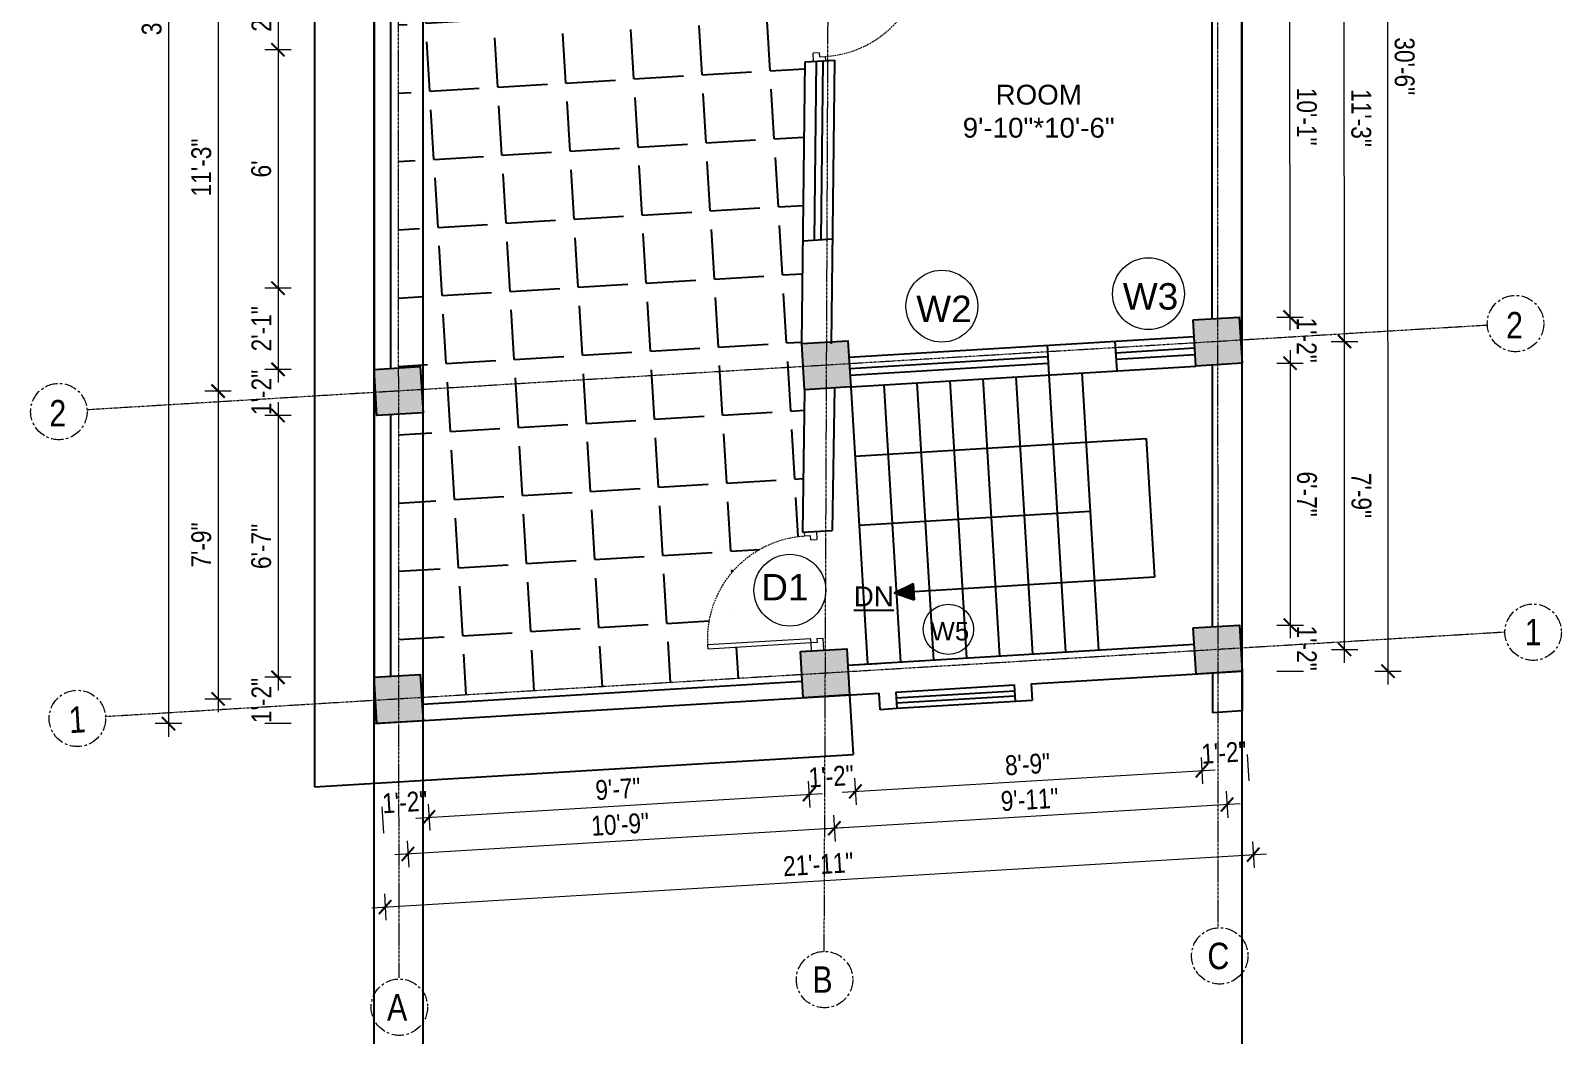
# Model space of a CAD drawing. Header units: inches. Extents: x -10117506 to -5032697, y -6529230 to -3254494.
# Drawn here: x -5037861.7 to -5037398.7, y -3255789.6 to -3255485.6 of the extents above; entities that cross this region are included whole.
import ezdxf

# ---------------------------------------------------------------- set-up
doc = ezdxf.new("R2010")
doc.units = ezdxf.units.IN
doc.header["$LTSCALE"] = 2
doc.header["$MEASUREMENT"] = 0
doc.header["$PDMODE"] = 34
doc.linetypes.add('CENTER', pattern=[2, 1.25, -0.25, 0.25, -0.25])
doc.linetypes.add('HIDDEN', pattern=[0.375, 0.25, -0.125])
doc.layers.get('0').update_dxf_attribs({"linetype": 'CONTINUOUS'})
doc.layers.get('DEFPOINTS').update_dxf_attribs({"color": 141, "linetype": 'CONTINUOUS'})
doc.layers.add('A-Hatch', color=7, linetype='CONTINUOUS')
for name, color, linetype, lineweight in [('Annotate-Lite.w', 177, 'CONTINUOUS', 9), ('Annotations-Bold.w', 177, 'CONTINUOUS', 13), ('DIM 1-100', 4, 'CONTINUOUS', 13), ('Door-Window.w', 4, 'CONTINUOUS', 15), ('TEXT', 181, 'CONTINUOUS', 25)]:
    doc.layers.add(name, color=color, linetype=linetype, lineweight=lineweight)
doc.styles.add('ARAIL', font='ARIALN.TTF')
doc.styles.add('arial.', font='arial.ttf')
doc.styles.add('gaurav', font='arial.ttf')
doc.styles.get("Standard").update_dxf_attribs({"font": 'ARIALN.TTF'})
doc.dimstyles.new('1 by 96', dxfattribs={"dimtxt": 6, "dimasz": 4, "dimexe": 4, "dimexo": 4, "dimgap": 2, "dimtad": 1, "dimdec": 0, "dimzin": 0, "dimdsep": 46, "dimlunit": 4, "dimtxsty": 'Standard', "dimblk": 'ARCHTICK', "dimcen": 0, "dimdle": 4, "dimadec": 0, "dimazin": 0, "dimtfac": 1, "dimtdec": 0, "dimtix": 1, "dimtofl": 0, "dimtmove": 1, "dimatfit": 3, "dimldrblk": 'ARCHTICK', "dimfxl": 4, "dimfxlon": 1, "dimtolj": 1, "dimtzin": 0, "dimlwd": -1, "dimlwe": -1, "dimarcsym": 0})
pattern_1 = [(3.45713447, (-194697.737, 301639.69), (-1.243724074, 20.587466465), [15, -5.625]), (93.45713447, (-194697.737, 301639.69), (-20.587466465, -1.243724074), [15, -5.625])]

# ---------------------------------------------------------------- blocks, each defined once
blk = doc.blocks.new('3-0')
at = {"ltscale": 3}
for p, q in [((11063.05, 10097.68), (11065.97, 10099.9)), ((11063.05, 10097.68), (11064.53, 10095.73)), ((11065.99, 10096.84), (11064.53, 10095.73)), ((11065.25, 10097.81), (11066.71, 10098.92)), ((11065.99, 10096.84), (11065.25, 10097.81)), ((11065.97, 10099.9), (11066.71, 10098.92)), ((11085.5, 10074.13), (11110.32, 10092.96)), ((11086.24, 10073.15), (11111.05, 10091.97)), ((11111.05, 10091.97), (11110.32, 10092.96)), ((11084.04, 10073.02), (11082.57, 10071.91)), ((11084.04, 10073.02), (11084.78, 10072.04)), ((11084.78, 10072.04), (11086.24, 10073.15)), ((11086.24, 10073.15), (11085.5, 10074.13)), ((11087.72, 10071.2), (11086.24, 10073.15)), ((11082.57, 10071.91), (11084.79, 10068.98)), ((11084.79, 10068.98), (11087.72, 10071.2))]:
    blk.add_line(p, q, dxfattribs=at)
at = {"layer": 'Door-Window.w', "color": 9, "linetype": 'HIDDEN', "lineweight": 18}
blk.add_arc((11085.5, 10074.13), 31.16, 37.1906, 127.1465, dxfattribs=at)
blk = doc.blocks.new('*D1326')
at = {"layer": 'DEFPOINTS', "color": 0, "ltscale": 0.5, "transparency": 16777216}
for p in [(-5037756.94, -3255695.21), (-5037742.97, -3255694.37), (-5037741.2, -3255723.57)]:
    blk.add_point(p, dxfattribs=at)
at = {"layer": 'DIM 1-100', "color": 0, "ltscale": 0.5, "transparency": 16777216}
for p, q in [((-5037755.42, -3255720.42), (-5037754.94, -3255728.4)), ((-5037741.45, -3255719.57), (-5037740.96, -3255727.56))]:
    blk.add_line(p, q, dxfattribs=at)
at = {"layer": 'DIM 1-100', "color": 0, "ltscale": 0.5, "transparency": 16777216, "insert": (-5037748.49, -3255718.98), "char_height": 6, "attachment_point": 5, "rotation": 3.4571}
blk.add_mtext('\\A1;1\'-2"', dxfattribs=at)
blk = doc.blocks.new('_ArchTick')
at = {"color": 0, "linetype": 'ByBlock', "const_width": 0.15}
blk.add_lwpolyline([(-0.5, -0.5), (0.5, 0.5)], dxfattribs=at)
blk = doc.blocks.new('*D1327')
at = {"layer": 'DEFPOINTS', "color": 0, "ltscale": 0.5, "transparency": 16777216}
for p in [(-5037627.96, -3255687.42), (-5037742.97, -3255694.37), (-5037626.2, -3255716.62)]:
    blk.add_point(p, dxfattribs=at)
at = {"layer": 'DIM 1-100', "color": 0, "ltscale": 0.5, "transparency": 16777216}
for p, q in [((-5037626.44, -3255712.62), (-5037625.95, -3255720.61)), ((-5037745.2, -3255723.81), (-5037622.2, -3255716.38)), ((-5037741.45, -3255719.57), (-5037740.96, -3255727.56))]:
    blk.add_line(p, q, dxfattribs=at)
at = {"layer": 'DIM 1-100', "color": 0, "ltscale": 0.5, "transparency": 16777216, "xscale": 4, "yscale": 4, "zscale": 4}
for p, rotation in [((-5037626.2, -3255716.62), 3.45713446896409), ((-5037741.2, -3255723.57), 183.4571344689641)]:
    blk.add_blockref('_ArchTick', p, dxfattribs=dict(at, rotation=rotation))
at = {"layer": 'DIM 1-100', "color": 0, "ltscale": 0.5, "transparency": 16777216, "insert": (-5037684.01, -3255715.04), "char_height": 6, "attachment_point": 5, "rotation": 3.4571}
blk.add_mtext('\\A1;9\'-7"', dxfattribs=at)
blk = doc.blocks.new('*D1328')
at = {"layer": 'DEFPOINTS', "color": 0, "ltscale": 0.5, "transparency": 16777216}
for p in [(-5037613.98, -3255686.58), (-5037627.96, -3255687.42), (-5037612.22, -3255715.77)]:
    blk.add_point(p, dxfattribs=at)
at = {"layer": 'DIM 1-100', "color": 0, "ltscale": 0.5, "transparency": 16777216}
for p, q in [((-5037626.44, -3255712.62), (-5037625.95, -3255720.61)), ((-5037612.46, -3255711.78), (-5037611.98, -3255719.77))]:
    blk.add_line(p, q, dxfattribs=at)
at = {"layer": 'DIM 1-100', "color": 0, "ltscale": 0.5, "transparency": 16777216, "insert": (-5037619.51, -3255711.19), "char_height": 6, "attachment_point": 5, "rotation": 3.4571}
blk.add_mtext('\\A1;1\'-2"', dxfattribs=at)
blk = doc.blocks.new('*D1329')
at = {"layer": 'DEFPOINTS', "color": 0, "ltscale": 0.5, "transparency": 16777216}
for p in [(-5037509.18, -3255680.25), (-5037613.98, -3255686.58), (-5037507.41, -3255709.44)]:
    blk.add_point(p, dxfattribs=at)
at = {"layer": 'DIM 1-100', "color": 0, "ltscale": 0.5, "transparency": 16777216}
for p, q in [((-5037616.21, -3255716.01), (-5037503.42, -3255709.2)), ((-5037507.65, -3255705.45), (-5037507.17, -3255713.43)), ((-5037612.46, -3255711.78), (-5037611.98, -3255719.77))]:
    blk.add_line(p, q, dxfattribs=at)
at = {"layer": 'DIM 1-100', "color": 0, "ltscale": 0.5, "transparency": 16777216, "xscale": 4, "yscale": 4, "zscale": 4}
for p, rotation in [((-5037507.41, -3255709.44), 3.45713446896409), ((-5037612.22, -3255715.77), 183.4571344689641)]:
    blk.add_blockref('_ArchTick', p, dxfattribs=dict(at, rotation=rotation))
at = {"layer": 'DIM 1-100', "color": 0, "ltscale": 0.5, "transparency": 16777216, "insert": (-5037560.12, -3255707.55), "char_height": 6, "attachment_point": 5, "rotation": 3.4571}
blk.add_mtext('\\A1;8\'-9"', dxfattribs=at)
blk = doc.blocks.new('*D1330')
at = {"layer": 'DEFPOINTS', "color": 0, "ltscale": 0.5, "transparency": 16777216}
for p in [(-5037509.18, -3255680.25), (-5037495.2, -3255679.4), (-5037493.44, -3255708.6)]:
    blk.add_point(p, dxfattribs=at)
at = {"layer": 'DIM 1-100', "color": 0, "ltscale": 0.5, "transparency": 16777216}
for p, q in [((-5037493.68, -3255704.6), (-5037493.2, -3255712.59)), ((-5037507.65, -3255705.45), (-5037507.17, -3255713.43))]:
    blk.add_line(p, q, dxfattribs=at)
at = {"layer": 'DIM 1-100', "color": 0, "ltscale": 0.5, "transparency": 16777216, "insert": (-5037500.73, -3255704.02), "char_height": 6, "attachment_point": 5, "rotation": 3.4571}
blk.add_mtext('\\A1;1\'-2"', dxfattribs=at)
blk = doc.blocks.new('*D1331')
at = {"layer": 'DEFPOINTS', "color": 0, "ltscale": 0.5, "transparency": 16777216}
for p in [(-5037502.61, -3255672.84), (-5037621.39, -3255680.01), (-5037618.56, -3255726.89)]:
    blk.add_point(p, dxfattribs=at)
at = {"layer": 'DIM 1-100', "color": 0, "ltscale": 0.5, "transparency": 16777216}
for p, q in [((-5037500.02, -3255715.72), (-5037499.54, -3255723.71)), ((-5037495.79, -3255719.47), (-5037622.55, -3255727.13)), ((-5037618.8, -3255722.9), (-5037618.32, -3255730.88))]:
    blk.add_line(p, q, dxfattribs=at)
at = {"layer": 'DIM 1-100', "color": 0, "ltscale": 0.5, "transparency": 16777216, "xscale": 4, "yscale": 4, "zscale": 4}
for p, rotation in [((-5037499.78, -3255719.72), 3.457134468964069), ((-5037618.56, -3255726.89), 183.4571344689641)]:
    blk.add_blockref('_ArchTick', p, dxfattribs=dict(at, rotation=rotation))
at = {"layer": 'DIM 1-100', "color": 0, "ltscale": 0.5, "transparency": 16777216, "insert": (-5037559.48, -3255718.25), "char_height": 6, "attachment_point": 5, "rotation": 3.4571}
blk.add_mtext('\\A1;9\'-11"', dxfattribs=at)
blk = doc.blocks.new('*D1332')
at = {"layer": 'DEFPOINTS', "color": 0, "ltscale": 0.5, "transparency": 16777216}
for p in [(-5037621.39, -3255680.01), (-5037750.38, -3255687.8), (-5037747.55, -3255734.68)]:
    blk.add_point(p, dxfattribs=at)
at = {"layer": 'DIM 1-100', "color": 0, "ltscale": 0.5, "transparency": 16777216}
for p, q in [((-5037618.8, -3255722.9), (-5037618.32, -3255730.88)), ((-5037614.57, -3255726.65), (-5037751.54, -3255734.93)), ((-5037747.79, -3255730.69), (-5037747.3, -3255738.68))]:
    blk.add_line(p, q, dxfattribs=at)
at = {"layer": 'DIM 1-100', "color": 0, "ltscale": 0.5, "transparency": 16777216, "xscale": 4, "yscale": 4, "zscale": 4}
for p, rotation in [((-5037618.56, -3255726.89), 3.457134468964069), ((-5037747.55, -3255734.68), 183.4571344689641)]:
    blk.add_blockref('_ArchTick', p, dxfattribs=dict(at, rotation=rotation))
at = {"layer": 'DIM 1-100', "color": 0, "ltscale": 0.5, "transparency": 16777216, "insert": (-5037683.36, -3255725.73), "char_height": 6, "attachment_point": 5, "rotation": 3.4571}
blk.add_mtext('\\A1;10\'-9"', dxfattribs=at)
blk = doc.blocks.new('*D1333')
at = {"layer": 'DEFPOINTS', "color": 0, "ltscale": 0.5, "transparency": 16777216}
for p in [(-5037495.2, -3255679.4), (-5037757.79, -3255695.26), (-5037491.85, -3255734.87)]:
    blk.add_point(p, dxfattribs=at)
at = {"layer": 'DIM 1-100', "color": 0, "ltscale": 0.5, "transparency": 16777216}
for p, q in [((-5037492.09, -3255730.88), (-5037491.61, -3255738.87)), ((-5037758.43, -3255750.98), (-5037487.86, -3255734.63)), ((-5037754.68, -3255746.74), (-5037754.19, -3255754.73))]:
    blk.add_line(p, q, dxfattribs=at)
at = {"layer": 'DIM 1-100', "color": 0, "ltscale": 0.5, "transparency": 16777216, "xscale": 4, "yscale": 4, "zscale": 4}
for p, rotation in [((-5037491.85, -3255734.87), 3.45713446896409), ((-5037754.44, -3255750.74), 183.4571344689641)]:
    blk.add_blockref('_ArchTick', p, dxfattribs=dict(at, rotation=rotation))
at = {"layer": 'DIM 1-100', "color": 0, "ltscale": 0.5, "transparency": 16777216, "insert": (-5037623.44, -3255737.8), "char_height": 6, "attachment_point": 5, "rotation": 3.4571}
blk.add_mtext('\\A1;21\'-11"', dxfattribs=at)
blk = doc.blocks.new('*D1334')
at = {"layer": 'DEFPOINTS', "color": 0, "ltscale": 0.5, "transparency": 16777216}
for p in [(-5037502.65, -3255579.67), (-5037464.28, -3255579.65), (-5037502.61, -3255672.84)]:
    blk.add_point(p, dxfattribs=at)
at = {"layer": 'DIM 1-100', "color": 0, "ltscale": 0.5, "transparency": 16777216}
for p, q in [((-5037468.28, -3255579.65), (-5037460.28, -3255579.65)), ((-5037464.24, -3255676.82), (-5037464.28, -3255575.65)), ((-5037468.24, -3255672.82), (-5037460.24, -3255672.82))]:
    blk.add_line(p, q, dxfattribs=at)
at = {"layer": 'DIM 1-100', "color": 0, "ltscale": 0.5, "transparency": 16777216, "xscale": 4, "yscale": 4, "zscale": 4}
for p, rotation in [((-5037464.28, -3255579.65), 90.02489108043177), ((-5037464.24, -3255672.82), 270.0248910804318)]:
    blk.add_blockref('_ArchTick', p, dxfattribs=dict(at, rotation=rotation))
at = {"layer": 'DIM 1-100', "color": 0, "ltscale": 0.5, "transparency": 16777216, "insert": (-5037459.2, -3255626.23), "char_height": 6, "attachment_point": 5, "rotation": 270.0249}
blk.add_mtext('\\A1;7\'-9"', dxfattribs=at)
blk = doc.blocks.new('*D1335')
at = {"layer": 'DEFPOINTS', "color": 0, "ltscale": 0.5, "transparency": 16777216}
for p in [(-5037495.36, -3255313.4), (-5037451.27, -3255313.38), (-5037495.2, -3255679.4)]:
    blk.add_point(p, dxfattribs=at)
at = {"layer": 'DIM 1-100', "color": 0, "ltscale": 0.5, "transparency": 16777216}
for p, q in [((-5037451.11, -3255683.38), (-5037451.27, -3255309.38)), ((-5037455.27, -3255313.38), (-5037447.27, -3255313.38)), ((-5037455.11, -3255679.38), (-5037447.11, -3255679.38))]:
    blk.add_line(p, q, dxfattribs=at)
at = {"layer": 'DIM 1-100', "color": 0, "ltscale": 0.5, "transparency": 16777216, "xscale": 4, "yscale": 4, "zscale": 4}
for p, rotation in [((-5037451.27, -3255313.38), 90.02489108051843), ((-5037451.11, -3255679.38), 270.0248910805184)]:
    blk.add_blockref('_ArchTick', p, dxfattribs=dict(at, rotation=rotation))
at = {"layer": 'DIM 1-100', "color": 0, "ltscale": 0.5, "transparency": 16777216, "insert": (-5037446.12, -3255496.38), "char_height": 6, "attachment_point": 5, "rotation": 270.0249}
blk.add_mtext('\\A1;30\'-6"', dxfattribs=at)
blk = doc.blocks.new('*D1336')
at = {"layer": 'DEFPOINTS', "color": 0, "ltscale": 0.5, "transparency": 16777216}
for p in [(-5037496.09, -3255572.26), (-5037480.73, -3255572.25), (-5037495.24, -3255586.23)]:
    blk.add_point(p, dxfattribs=at)
at = {"layer": 'DIM 1-100', "color": 0, "ltscale": 0.5, "transparency": 16777216}
for p, q in [((-5037484.73, -3255572.25), (-5037476.73, -3255572.25)), ((-5037484.73, -3255586.23), (-5037476.73, -3255586.23))]:
    blk.add_line(p, q, dxfattribs=at)
at = {"layer": 'DIM 1-100', "color": 0, "ltscale": 0.5, "transparency": 16777216, "insert": (-5037475.72, -3255579.24), "char_height": 6, "attachment_point": 5, "rotation": 270.0249}
blk.add_mtext('\\A1;1\'-2"', dxfattribs=at)
blk = doc.blocks.new('*D1337')
at = {"layer": 'DEFPOINTS', "color": 0, "ltscale": 0.5, "transparency": 16777216}
for p in [(-5037495.24, -3255586.23), (-5037496.05, -3255665.43), (-5037480.69, -3255665.42)]:
    blk.add_point(p, dxfattribs=at)
at = {"layer": 'DIM 1-100', "color": 0, "ltscale": 0.5, "transparency": 16777216}
for p, q in [((-5037480.73, -3255582.23), (-5037480.69, -3255669.42)), ((-5037484.73, -3255586.23), (-5037476.73, -3255586.23)), ((-5037484.69, -3255665.42), (-5037476.69, -3255665.42))]:
    blk.add_line(p, q, dxfattribs=at)
at = {"layer": 'DIM 1-100', "color": 0, "ltscale": 0.5, "transparency": 16777216, "xscale": 4, "yscale": 4, "zscale": 4}
for p, rotation in [((-5037480.73, -3255586.23), 90.02489108108338), ((-5037480.69, -3255665.42), 270.0248910810834)]:
    blk.add_blockref('_ArchTick', p, dxfattribs=dict(at, rotation=rotation))
at = {"layer": 'DIM 1-100', "color": 0, "ltscale": 0.5, "transparency": 16777216, "insert": (-5037475.65, -3255625.82), "char_height": 6, "attachment_point": 5, "rotation": 270.0249}
blk.add_mtext('\\A1;6\'-7"', dxfattribs=at)
blk = doc.blocks.new('*D1338')
at = {"layer": 'DEFPOINTS', "color": 0, "ltscale": 0.5, "transparency": 16777216}
for p in [(-5037496.05, -3255665.43), (-5037495.2, -3255679.4), (-5037480.69, -3255679.39)]:
    blk.add_point(p, dxfattribs=at)
at = {"layer": 'DIM 1-100', "color": 0, "ltscale": 0.5, "transparency": 16777216}
for p, q in [((-5037484.69, -3255665.42), (-5037476.69, -3255665.42)), ((-5037484.69, -3255679.4), (-5037476.69, -3255679.39))]:
    blk.add_line(p, q, dxfattribs=at)
at = {"layer": 'DIM 1-100', "color": 0, "ltscale": 0.5, "transparency": 16777216, "insert": (-5037475.68, -3255672.41), "char_height": 6, "attachment_point": 5, "rotation": 270.0249}
blk.add_mtext('\\A1;1\'-2"', dxfattribs=at)
blk = doc.blocks.new('*D1339')
at = {"layer": 'DEFPOINTS', "color": 0, "ltscale": 0.5, "transparency": 16777216}
for p in [(-5037495.3, -3255450.99), (-5037480.79, -3255450.98), (-5037496.09, -3255572.26)]:
    blk.add_point(p, dxfattribs=at)
at = {"layer": 'DIM 1-100', "color": 0, "ltscale": 0.5, "transparency": 16777216}
for p, q in [((-5037480.73, -3255576.25), (-5037480.79, -3255446.98)), ((-5037484.79, -3255450.99), (-5037476.79, -3255450.98)), ((-5037484.73, -3255572.25), (-5037476.73, -3255572.25))]:
    blk.add_line(p, q, dxfattribs=at)
at = {"layer": 'DIM 1-100', "color": 0, "ltscale": 0.5, "transparency": 16777216, "xscale": 4, "yscale": 4, "zscale": 4}
for p, rotation in [((-5037480.79, -3255450.98), 90.02489108108338), ((-5037480.73, -3255572.25), 270.0248910810834)]:
    blk.add_blockref('_ArchTick', p, dxfattribs=dict(at, rotation=rotation))
at = {"layer": 'DIM 1-100', "color": 0, "ltscale": 0.5, "transparency": 16777216, "insert": (-5037475.7, -3255511.62), "char_height": 6, "attachment_point": 5, "rotation": 270.0249}
blk.add_mtext('\\A1;10\'-1"', dxfattribs=at)
blk = doc.blocks.new('*D1350')
at = {"layer": 'DEFPOINTS', "color": 0, "ltscale": 0.5, "transparency": 16777216}
for p in [(-5037502.71, -3255444.43), (-5037464.34, -3255444.41), (-5037502.65, -3255579.67)]:
    blk.add_point(p, dxfattribs=at)
at = {"layer": 'DIM 1-100', "color": 0, "ltscale": 0.5, "transparency": 16777216}
for p, q in [((-5037464.28, -3255583.65), (-5037464.34, -3255440.41)), ((-5037468.34, -3255444.41), (-5037460.34, -3255444.41)), ((-5037468.28, -3255579.65), (-5037460.28, -3255579.65))]:
    blk.add_line(p, q, dxfattribs=at)
at = {"layer": 'DIM 1-100', "color": 0, "ltscale": 0.5, "transparency": 16777216, "xscale": 4, "yscale": 4, "zscale": 4}
for p, rotation in [((-5037464.34, -3255444.41), 90.02489108108338), ((-5037464.28, -3255579.65), 270.0248910810834)]:
    blk.add_blockref('_ArchTick', p, dxfattribs=dict(at, rotation=rotation))
at = {"layer": 'DIM 1-100', "color": 0, "ltscale": 0.5, "transparency": 16777216, "insert": (-5037459.24, -3255512.03), "char_height": 6, "attachment_point": 5, "rotation": 270.0249}
blk.add_mtext('\\A1;11\'-3"', dxfattribs=at)
blk = doc.blocks.new('*D1277')
at = {"layer": 'DEFPOINTS', "color": 0, "ltscale": 0.5, "transparency": 16777216}
for p in [(-5037756.94, -3255466.8), (-5037786.84, -3255491.39), (-5037757.79, -3255491.39)]:
    blk.add_point(p, dxfattribs=at)
at = {"layer": 'DIM 1-100', "color": 0, "ltscale": 0.5, "transparency": 16777216}
for p, q in [((-5037786.84, -3255462.8), (-5037786.84, -3255495.39)), ((-5037782.84, -3255466.8), (-5037790.84, -3255466.8)), ((-5037782.84, -3255491.39), (-5037790.84, -3255491.39))]:
    blk.add_line(p, q, dxfattribs=at)
at = {"layer": 'DIM 1-100', "color": 0, "ltscale": 0.5, "transparency": 16777216, "xscale": 4, "yscale": 4, "zscale": 4}
for p, rotation in [((-5037786.84, -3255466.8), 90), ((-5037786.84, -3255491.39), 270)]:
    blk.add_blockref('_ArchTick', p, dxfattribs=dict(at, rotation=rotation))
at = {"layer": 'DIM 1-100', "color": 0, "ltscale": 0.5, "transparency": 16777216, "insert": (-5037791.86, -3255479.1), "char_height": 6, "attachment_point": 5, "rotation": 90}
blk.add_mtext('\\A1;2\'-1"', dxfattribs=at)
blk = doc.blocks.new('*D1278')
at = {"layer": 'DEFPOINTS', "color": 0, "ltscale": 0.5, "transparency": 16777216}
for p in [(-5037757.79, -3255491.39), (-5037786.84, -3255563.52), (-5037757.79, -3255563.52)]:
    blk.add_point(p, dxfattribs=at)
at = {"layer": 'DIM 1-100', "color": 0, "ltscale": 0.5, "transparency": 16777216}
for p, q in [((-5037786.84, -3255487.39), (-5037786.84, -3255567.52)), ((-5037782.84, -3255491.39), (-5037790.84, -3255491.39)), ((-5037782.84, -3255563.52), (-5037790.84, -3255563.52))]:
    blk.add_line(p, q, dxfattribs=at)
at = {"layer": 'DIM 1-100', "color": 0, "ltscale": 0.5, "transparency": 16777216, "xscale": 4, "yscale": 4, "zscale": 4}
for p, rotation in [((-5037786.84, -3255491.39), 90), ((-5037786.84, -3255563.52), 270)]:
    blk.add_blockref('_ArchTick', p, dxfattribs=dict(at, rotation=rotation))
at = {"layer": 'DIM 1-100', "color": 0, "ltscale": 0.5, "transparency": 16777216, "insert": (-5037791.91, -3255527.46), "char_height": 6, "attachment_point": 5, "rotation": 90}
blk.add_mtext("\\A1;6'", dxfattribs=at)
blk = doc.blocks.new('*D1279')
at = {"layer": 'DEFPOINTS', "color": 0, "ltscale": 0.5, "transparency": 16777216}
for p in [(-5037757.79, -3255563.52), (-5037786.84, -3255588.07), (-5037757.79, -3255588.07)]:
    blk.add_point(p, dxfattribs=at)
at = {"layer": 'DIM 1-100', "color": 0, "ltscale": 0.5, "transparency": 16777216}
for p, q in [((-5037786.84, -3255559.52), (-5037786.84, -3255592.07)), ((-5037782.84, -3255563.52), (-5037790.84, -3255563.52)), ((-5037782.84, -3255588.07), (-5037790.84, -3255588.07))]:
    blk.add_line(p, q, dxfattribs=at)
at = {"layer": 'DIM 1-100', "color": 0, "ltscale": 0.5, "transparency": 16777216, "xscale": 4, "yscale": 4, "zscale": 4}
for p, rotation in [((-5037786.84, -3255563.52), 90), ((-5037786.84, -3255588.07), 270)]:
    blk.add_blockref('_ArchTick', p, dxfattribs=dict(at, rotation=rotation))
at = {"layer": 'DIM 1-100', "color": 0, "ltscale": 0.5, "transparency": 16777216, "insert": (-5037791.86, -3255575.8), "char_height": 6, "attachment_point": 5, "rotation": 90}
blk.add_mtext('\\A1;2\'-1"', dxfattribs=at)
blk = doc.blocks.new('*D1280')
at = {"layer": 'DEFPOINTS', "color": 0, "ltscale": 0.5, "transparency": 16777216}
for p in [(-5037757.79, -3255588.07), (-5037786.84, -3255602.04), (-5037756.94, -3255602.04)]:
    blk.add_point(p, dxfattribs=at)
at = {"layer": 'DIM 1-100', "color": 0, "ltscale": 0.5, "transparency": 16777216}
for p, q in [((-5037782.84, -3255588.07), (-5037790.84, -3255588.07)), ((-5037782.84, -3255602.04), (-5037790.84, -3255602.04))]:
    blk.add_line(p, q, dxfattribs=at)
at = {"layer": 'DIM 1-100', "color": 0, "ltscale": 0.5, "transparency": 16777216, "insert": (-5037791.86, -3255595.06), "char_height": 6, "attachment_point": 5, "rotation": 90}
blk.add_mtext('\\A1;1\'-2"', dxfattribs=at)
blk = doc.blocks.new('*D1281')
at = {"layer": 'DEFPOINTS', "color": 0, "ltscale": 0.5, "transparency": 16777216}
for p in [(-5037756.94, -3255602.04), (-5037786.84, -3255681.24), (-5037757.79, -3255681.24)]:
    blk.add_point(p, dxfattribs=at)
at = {"layer": 'DIM 1-100', "color": 0, "ltscale": 0.5, "transparency": 16777216}
for p, q in [((-5037786.84, -3255598.04), (-5037786.84, -3255685.24)), ((-5037782.84, -3255602.04), (-5037790.84, -3255602.04)), ((-5037782.84, -3255681.24), (-5037790.84, -3255681.24))]:
    blk.add_line(p, q, dxfattribs=at)
at = {"layer": 'DIM 1-100', "color": 0, "ltscale": 0.5, "transparency": 16777216, "xscale": 4, "yscale": 4, "zscale": 4}
for p, rotation in [((-5037786.84, -3255602.04), 90), ((-5037786.84, -3255681.24), 270)]:
    blk.add_blockref('_ArchTick', p, dxfattribs=dict(at, rotation=rotation))
at = {"layer": 'DIM 1-100', "color": 0, "ltscale": 0.5, "transparency": 16777216, "insert": (-5037791.91, -3255641.64), "char_height": 6, "attachment_point": 5, "rotation": 90}
blk.add_mtext('\\A1;6\'-7"', dxfattribs=at)
blk = doc.blocks.new('*D1282')
at = {"layer": 'DEFPOINTS', "color": 0, "ltscale": 0.5, "transparency": 16777216}
for p in [(-5037757.79, -3255681.24), (-5037786.84, -3255695.26), (-5037757.79, -3255695.26)]:
    blk.add_point(p, dxfattribs=at)
at = {"layer": 'DIM 1-100', "color": 0, "ltscale": 0.5, "transparency": 16777216}
for p, q in [((-5037782.84, -3255681.24), (-5037790.84, -3255681.24)), ((-5037782.84, -3255695.26), (-5037790.84, -3255695.26))]:
    blk.add_line(p, q, dxfattribs=at)
at = {"layer": 'DIM 1-100', "color": 0, "ltscale": 0.5, "transparency": 16777216, "insert": (-5037791.86, -3255688.25), "char_height": 6, "attachment_point": 5, "rotation": 90}
blk.add_mtext('\\A1;1\'-2"', dxfattribs=at)
blk = doc.blocks.new('*D1286')
at = {"layer": 'DEFPOINTS', "color": 0, "ltscale": 0.5, "transparency": 16777216}
for p in [(-5037750.38, -3255459.39), (-5037804.96, -3255594.64), (-5037750.45, -3255594.64)]:
    blk.add_point(p, dxfattribs=at)
at = {"layer": 'DIM 1-100', "color": 0, "ltscale": 0.5, "transparency": 16777216}
for p, q in [((-5037800.96, -3255459.39), (-5037808.96, -3255459.39)), ((-5037804.96, -3255455.39), (-5037804.96, -3255598.64)), ((-5037800.96, -3255594.64), (-5037808.96, -3255594.64))]:
    blk.add_line(p, q, dxfattribs=at)
at = {"layer": 'DIM 1-100', "color": 0, "ltscale": 0.5, "transparency": 16777216, "xscale": 4, "yscale": 4, "zscale": 4}
for p, rotation in [((-5037804.96, -3255459.39), 90), ((-5037804.96, -3255594.64), 270)]:
    blk.add_blockref('_ArchTick', p, dxfattribs=dict(at, rotation=rotation))
at = {"layer": 'DIM 1-100', "color": 0, "ltscale": 0.5, "transparency": 16777216, "insert": (-5037810.02, -3255527.01), "char_height": 6, "attachment_point": 5, "rotation": 90}
blk.add_mtext('\\A1;11\'-3"', dxfattribs=at)
blk = doc.blocks.new('*D1287')
at = {"layer": 'DEFPOINTS', "color": 0, "ltscale": 0.5, "transparency": 16777216}
for p in [(-5037750.45, -3255594.64), (-5037804.96, -3255687.8), (-5037750.38, -3255687.8)]:
    blk.add_point(p, dxfattribs=at)
at = {"layer": 'DIM 1-100', "color": 0, "ltscale": 0.5, "transparency": 16777216}
for p, q in [((-5037804.96, -3255590.64), (-5037804.96, -3255691.8)), ((-5037800.96, -3255594.64), (-5037808.96, -3255594.64)), ((-5037800.96, -3255687.8), (-5037808.96, -3255687.8))]:
    blk.add_line(p, q, dxfattribs=at)
at = {"layer": 'DIM 1-100', "color": 0, "ltscale": 0.5, "transparency": 16777216, "xscale": 4, "yscale": 4, "zscale": 4}
for p, rotation in [((-5037804.96, -3255594.64), 90), ((-5037804.96, -3255687.8), 270)]:
    blk.add_blockref('_ArchTick', p, dxfattribs=dict(at, rotation=rotation))
at = {"layer": 'DIM 1-100', "color": 0, "ltscale": 0.5, "transparency": 16777216, "insert": (-5037810.02, -3255641.22), "char_height": 6, "attachment_point": 5, "rotation": 90}
blk.add_mtext('\\A1;7\'-9"', dxfattribs=at)
blk = doc.blocks.new('*D1288')
at = {"layer": 'DEFPOINTS', "color": 0, "ltscale": 0.5, "transparency": 16777216}
for p in [(-5037757.79, -3255261.21), (-5037819.96, -3255695.26), (-5037757.79, -3255695.26)]:
    blk.add_point(p, dxfattribs=at)
at = {"layer": 'DIM 1-100', "color": 0, "ltscale": 0.5, "transparency": 16777216}
for p, q in [((-5037819.96, -3255257.21), (-5037819.96, -3255699.26)), ((-5037815.96, -3255261.21), (-5037823.96, -3255261.21)), ((-5037815.96, -3255695.26), (-5037823.96, -3255695.26))]:
    blk.add_line(p, q, dxfattribs=at)
at = {"layer": 'DIM 1-100', "color": 0, "ltscale": 0.5, "transparency": 16777216, "xscale": 4, "yscale": 4, "zscale": 4}
for p, rotation in [((-5037819.96, -3255261.21), 90), ((-5037819.96, -3255695.26), 270)]:
    blk.add_blockref('_ArchTick', p, dxfattribs=dict(at, rotation=rotation))
at = {"layer": 'DIM 1-100', "color": 0, "ltscale": 0.5, "transparency": 16777216, "insert": (-5037825.03, -3255478.24), "char_height": 6, "attachment_point": 5, "rotation": 90}
blk.add_mtext('\\A1;36\'-2"', dxfattribs=at)

msp = doc.modelspace()

# ---------------------------------------------------------------- hatches: boundary and pattern name
at = {"ltscale": 0.5}
for points in [[(-5037496.09, -3255572.26), (-5037510.06, -3255573.1), (-5037509.22, -3255587.08), (-5037495.24, -3255586.23)], [(-5037614.45, -3255579.41), (-5037628.42, -3255580.25), (-5037627.58, -3255594.23), (-5037613.6, -3255593.38)], [(-5037743.81, -3255587.22), (-5037757.79, -3255588.07), (-5037756.94, -3255602.04), (-5037742.97, -3255601.2)], [(-5037496.05, -3255665.43), (-5037510.02, -3255666.27), (-5037509.18, -3255680.25), (-5037495.2, -3255679.4)], [(-5037614.83, -3255672.6), (-5037628.8, -3255673.45), (-5037627.96, -3255687.42), (-5037613.98, -3255686.58)], [(-5037743.81, -3255680.39), (-5037757.79, -3255681.24), (-5037756.94, -3255695.21), (-5037742.97, -3255694.37)]]:
    msp.add_hatch(color=1, dxfattribs=at).paths.add_polyline_path(points)
at = {"layer": 'A-Hatch', "ltscale": 0.5}
h = msp.add_hatch(dxfattribs=at)
h.set_pattern_fill('ANGLE', color=256, scale=75, angle=3.4571)
h.set_pattern_definition(pattern_1)
h.paths.add_polyline_path([(-5037627.33, -3255453.91), (-5037627.44, -3255451.96), (-5037743.39, -3255458.97), (-5037742.97, -3255465.95), (-5037750.54, -3255466.41), (-5037750.45, -3255587.63), (-5037743.81, -3255587.22), (-5037743.39, -3255594.21), (-5037628.22, -3255587.25), (-5037628.2, -3255583.9), (-5037628.42, -3255580.25), (-5037627.83, -3255529.35)])
h = msp.add_hatch(dxfattribs=at)
h.set_pattern_fill('ANGLE', color=256, scale=75, angle=3.4571)
h.set_pattern_definition(pattern_1)
edge = h.paths.add_edge_path()
edge.add_line((-5037627.58, -3255594.23), (-5037628, -3255587.24))
edge.add_line((-5037628, -3255587.24), (-5037743.39, -3255594.21))
edge.add_line((-5037743.39, -3255594.21), (-5037742.97, -3255601.2))
edge.add_line((-5037742.97, -3255601.2), (-5037750.44, -3255601.65))
edge.add_line((-5037750.44, -3255601.65), (-5037750.38, -3255680.79))
edge.add_line((-5037750.38, -3255680.79), (-5037743.81, -3255680.39))
edge.add_line((-5037743.81, -3255680.39), (-5037743.39, -3255687.38))
edge.add_line((-5037743.39, -3255687.38), (-5037628.38, -3255680.43))
edge.add_line((-5037628.38, -3255680.43), (-5037628.8, -3255673.45))
edge.add_line((-5037628.8, -3255673.45), (-5037628.77, -3255670.99))
edge.add_line((-5037628.77, -3255670.99), (-5037656.7, -3255672.68))
edge.add_line((-5037656.7, -3255672.68), (-5037656.8, -3255671.46))
edge.add_ellipse((-5037625.7, -3255669.58), major_axis=(23.64, 20.29), ratio=1, start_angle=54.0658, end_angle=142.8114, ccw=False)
edge.add_line((-5037628.26, -3255638.53), (-5037627.58, -3255594.23))
h = msp.add_hatch(dxfattribs=at)
h.set_pattern_fill('ANSI31', color=256, angle=3.4571)
h.set_pattern_definition([(48.4571344673, (-152109.30254, 304204.56577), (-0.093557471946, 0.0828975237451), [])])
h.paths.add_polyline_path([(-5037600.45, -3255655.7), (-5037594.39, -3255657.85), (-5037594.69, -3255652.84)])

# ---------------------------------------------------------------- linework, layer by layer
at = {"ltscale": 0.5}
for p, q in [((-5037775.79, -3255262.71), (-5037775.79, -3255714.38)), ((-5037495.2, -3255679.4), (-5037495.36, -3255313.4)), ((-5037504.25, -3255572.75), (-5037504.3, -3255451.53)), ((-5037757.79, -3255461.84), (-5037757.79, -3255695.26)), ((-5037752.79, -3255466.55), (-5037752.79, -3255587.77)), ((-5037628.42, -3255580.25), (-5037627.44, -3255495.04)), ((-5037627.44, -3255495.04), (-5037618.43, -3255494.5)), ((-5037624.56, -3255548.96), (-5037623.99, -3255494.83)), ((-5037622.56, -3255548.84), (-5037621.99, -3255494.71)), ((-5037619.42, -3255580.36), (-5037618.43, -3255494.5)), ((-5037628.06, -3255549.18), (-5037619.06, -3255548.63)), ((-5037614.14, -3255584.4), (-5037509.76, -3255578.09)), ((-5037533.72, -3255579.54), (-5037533.17, -3255588.53)), ((-5037554.04, -3255584.28), (-5037613.93, -3255587.89)), ((-5037554.25, -3255580.78), (-5037553.71, -3255589.77)), ((-5037533.5, -3255583.04), (-5037509.55, -3255581.59)), ((-5037533.38, -3255585.03), (-5037509.43, -3255583.58)), ((-5037553.92, -3255586.27), (-5037613.81, -3255589.89)), ((-5037613.6, -3255593.38), (-5037509.22, -3255587.08)), ((-5037543.73, -3255589.16), (-5037541.2, -3255631.09)), ((-5037504.21, -3255665.92), (-5037504.24, -3255586.78)), ((-5037618.57, -3255593.68), (-5037619.23, -3255636.8)), ((-5037613.6, -3255593.38), (-5037611.07, -3255635.31)), ((-5037603.62, -3255592.78), (-5037601.09, -3255634.7)), ((-5037593.64, -3255592.18), (-5037591.11, -3255634.1)), ((-5037583.66, -3255591.58), (-5037581.12, -3255633.5)), ((-5037573.68, -3255590.97), (-5037571.14, -3255632.9)), ((-5037563.69, -3255590.37), (-5037561.16, -3255632.29)), ((-5037553.71, -3255589.77), (-5037551.18, -3255631.69)), ((-5037627.58, -3255594.23), (-5037628.24, -3255637.35)), ((-5037752.79, -3255601.79), (-5037752.79, -3255680.94)), ((-5037612.34, -3255614.35), (-5037524.23, -3255609.02)), ((-5037524.23, -3255609.02), (-5037521.7, -3255650.95)), ((-5037541.2, -3255631.09), (-5037611.07, -3255635.31)), ((-5037611.07, -3255635.31), (-5037608.54, -3255677.23)), ((-5037601.09, -3255634.7), (-5037598.56, -3255676.63)), ((-5037591.11, -3255634.1), (-5037588.57, -3255676.03)), ((-5037581.12, -3255633.5), (-5037578.59, -3255675.42)), ((-5037571.14, -3255632.9), (-5037568.61, -3255674.82)), ((-5037561.16, -3255632.29), (-5037558.63, -3255674.22)), ((-5037551.18, -3255631.69), (-5037548.65, -3255673.61)), ((-5037541.2, -3255631.09), (-5037538.66, -3255673.01)), ((-5037628.24, -3255637.35), (-5037619.23, -3255636.8)), ((-5037600.45, -3255655.7), (-5037594.69, -3255652.84)), ((-5037594.69, -3255652.84), (-5037594.39, -3255657.85)), ((-5037521.7, -3255650.95), (-5037594.54, -3255655.35)), ((-5037600.45, -3255655.7), (-5037594.39, -3255657.85)), ((-5037614.53, -3255677.59), (-5037509.72, -3255671.26)), ((-5037614.53, -3255677.59), (-5037605.54, -3255677.05)), ((-5037559.08, -3255683.26), (-5037495.2, -3255679.4)), ((-5037504.2, -3255679.94), (-5037504.2, -3255691.97)), ((-5037495.2, -3255679.4), (-5037495.2, -3255691.42)), ((-5037757.79, -3255695.26), (-5037605, -3255686.03)), ((-5037743.27, -3255689.38), (-5037628.26, -3255682.43)), ((-5037613.98, -3255686.58), (-5037612.9, -3255704.54)), ((-5037604.7, -3255691.03), (-5037605, -3255686.03)), ((-5037600.01, -3255685.73), (-5037564.08, -3255683.56)), ((-5037600.01, -3255685.73), (-5037599.71, -3255690.72)), ((-5037599.9, -3255687.48), (-5037563.97, -3255685.31)), ((-5037563.77, -3255688.55), (-5037564.08, -3255683.56)), ((-5037559.08, -3255683.26), (-5037558.78, -3255688.25)), ((-5037599.71, -3255690.72), (-5037604.7, -3255691.03)), ((-5037599.81, -3255688.98), (-5037563.88, -3255686.81)), ((-5037563.77, -3255688.55), (-5037599.71, -3255690.72)), ((-5037558.78, -3255688.25), (-5037563.77, -3255688.55)), ((-5037495.2, -3255691.42), (-5037504.2, -3255691.97)), ((-5037775.79, -3255714.38), (-5037612.9, -3255704.54))]:
    msp.add_line(p, q, dxfattribs=at)
for p in [(-5037757.79, -3257064.23), (-5037742.97, -3257063.33), (-5037495.2, -3257048.37)]:
    msp.add_xline(p, (0, 1), dxfattribs=at)
for points in [[(-5037510.06, -3255573.1), (-5037496.09, -3255572.26), (-5037495.24, -3255586.23), (-5037509.22, -3255587.08)], [(-5037628.42, -3255580.25), (-5037614.45, -3255579.41), (-5037613.6, -3255593.38), (-5037627.58, -3255594.23)], [(-5037757.79, -3255588.07), (-5037743.81, -3255587.22), (-5037742.97, -3255601.2), (-5037756.94, -3255602.04)], [(-5037510.02, -3255666.27), (-5037496.05, -3255665.43), (-5037495.2, -3255679.4), (-5037509.18, -3255680.25)], [(-5037628.8, -3255673.45), (-5037614.83, -3255672.6), (-5037613.98, -3255686.58), (-5037627.96, -3255687.42)], [(-5037757.79, -3255681.24), (-5037743.81, -3255680.39), (-5037742.97, -3255694.37), (-5037756.94, -3255695.21)]]:
    msp.add_lwpolyline(points, close=True, dxfattribs=at)
at = {"layer": 'Annotate-Lite.w', "ltscale": 0.005}
for centre, radius in [((-5037523.57, -3255565.19), 10.86), ((-5037586.04, -3255568.96), 10.86), ((-5037632.03, -3255654.89), 10.86), ((-5037584.07, -3255666.72), 7.6)]:
    msp.add_circle(centre, radius, dxfattribs=at)
at = {"layer": 'Annotations-Bold.w', "linetype": 'CENTER', "ltscale": 0.3}
for p, q in [((-5037502.83, -3255176.11), (-5037502.57, -3255757.17)), ((-5037619.35, -3255181.7), (-5037621.74, -3255764.16)), ((-5037750.75, -3255189.07), (-5037750.31, -3255772.13)), ((-5037421.35, -3255574.76), (-5037844.61, -3255600.33)), ((-5037415.74, -3255667.59), (-5037839.01, -3255693.16))]:
    msp.add_line(p, q, dxfattribs=at)
at = {"layer": 'Annotations-Bold.w', "linetype": 'CENTER', "ltscale": 1.5}
for centre in [(-5037412.54, -3255574.22), (-5037853.13, -3255600.84), (-5037407.21, -3255667.59), (-5037847.52, -3255693.67), (-5037502.01, -3255765.51), (-5037621.52, -3255772.69), (-5037750.14, -3255781.03)]:
    msp.add_circle(centre, 8.53, dxfattribs=at)

# ---------------------------------------------------------------- block references
at = {"layer": 'Door-Window.w', "linetype": 'ByBlock', "xscale": -0.9997910043702506, "yscale": 0.9997910037636757, "zscale": 0.9997910039624012}
for p, rotation in [((-5052593.25, -3255040.12), 220.6477296775701), ((-5022655.59, -3256091.86), 40.64772967757015)]:
    msp.add_blockref('3-0', p, dxfattribs=dict(at, rotation=rotation))

# ---------------------------------------------------------------- texts
at = {"layer": 'Annotate-Lite.w', "ltscale": 0.005, "style": 'gaurav'}
for s, insert, char_height, attachment_point in [('W2', (-5037593.79, -3255565.77), 8, 1), ('W3', (-5037531.32, -3255562), 8, 1), ('D1', (-5037626.39, -3255649.98), 8, 3), ('W5', (-5037589.5, -3255664.48), 5.6, 1)]:
    msp.add_mtext_dynamic_manual_height_columns(s, width=8, gutter_width=100, heights=[0], dxfattribs=dict(at, insert=insert, char_height=char_height, attachment_point=attachment_point))
at = {"layer": 'Annotations-Bold.w', "linetype": 'CENTER', "ltscale": 1.5, "char_height": 8, "attachment_point": 1, "style": 'ARAIL'}
for s, insert in [('2', (-5037415.4, -3255570.72)), ('2', (-5037856, -3255597.33)), ('1', (-5037409.79, -3255663.55)), ('C', (-5037505.73, -3255761.53)), ('B', (-5037625.2, -3255768.68)), ('A', (-5037753.86, -3255777.06))]:
    msp.add_mtext_dynamic_manual_height_columns(s, width=6.5393, gutter_width=100, heights=[0], dxfattribs=dict(at, insert=insert))
at = {"layer": 'Annotations-Bold.w', "linetype": 'CENTER', "ltscale": 1.5, "insert": (-5037850.39, -3255690.17), "char_height": 8, "attachment_point": 1, "rotation": 3.4571, "style": 'ARAIL'}
msp.add_mtext_dynamic_manual_height_columns('1', width=6.5393, gutter_width=100, heights=[0], dxfattribs=at)
at = {"layer": 'TEXT', "lineweight": -2, "insert": (-5037556.76, -3255510.02), "char_height": 6, "attachment_point": 5, "style": 'arial.'}
msp.add_mtext_dynamic_manual_height_columns('ROOM\\P9\'-10"*10\'-6"', width=45.7314, gutter_width=30, heights=[0], dxfattribs=at)
at = {"layer": 'TEXT', "lineweight": -2, "insert": (-5037606.65, -3255656.73), "char_height": 6, "width": 21.0855, "attachment_point": 5, "style": 'arial.'}
msp.add_mtext('{\\LDN}', dxfattribs=at)

# ---------------------------------------------------------------- dimensions: what is measured, and where the dimension line sits
at = {"layer": 'DIM 1-100', "ltscale": 0.5}
for p1, p2, distance, picture, middle in [((-5037757.79, -3255261.21), (-5037757.79, -3255695.26), -62.18, '*D1288', (-5037825.03, -3255478.24)), ((-5037495.2, -3255679.4), (-5037495.36, -3255313.4), -44.09, '*D1335', (-5037446.12, -3255496.38)), ((-5037502.61, -3255672.84), (-5037502.65, -3255579.67), -38.37, '*D1334', (-5037459.2, -3255626.23))]:
    dim = msp.add_aligned_dim(p1=p1, p2=p2, distance=distance, dimstyle='1 by 96', dxfattribs=at)
    dim.commit()
    dim.dimension.update_dxf_attribs({"geometry": picture, "text_midpoint": middle})
for base, p1, p2, angle, picture, middle in [((-5037464.34, -3255444.41), (-5037502.65, -3255579.67), (-5037502.71, -3255444.43), 270.0249, '*D1350', (-5037459.24, -3255512.03)), ((-5037480.79, -3255450.98), (-5037496.09, -3255572.26), (-5037495.3, -3255450.99), 270.0249, '*D1339', (-5037475.7, -3255511.62)), ((-5037804.96, -3255594.64), (-5037750.38, -3255459.39), (-5037750.45, -3255594.64), 90, '*D1286', (-5037810.02, -3255527.01)), ((-5037786.84, -3255491.39), (-5037756.94, -3255466.8), (-5037757.79, -3255491.39), 90, '*D1277', (-5037791.86, -3255479.1)), ((-5037786.84, -3255563.52), (-5037757.79, -3255491.39), (-5037757.79, -3255563.52), 90, '*D1278', (-5037791.91, -3255527.46)), ((-5037786.84, -3255588.07), (-5037757.79, -3255563.52), (-5037757.79, -3255588.07), 90, '*D1279', (-5037791.86, -3255575.8)), ((-5037480.73, -3255572.25), (-5037495.24, -3255586.23), (-5037496.09, -3255572.26), 270.0249, '*D1336', (-5037475.72, -3255579.24)), ((-5037480.69, -3255665.42), (-5037495.24, -3255586.23), (-5037496.05, -3255665.43), 270.0249, '*D1337', (-5037475.65, -3255625.82)), ((-5037786.84, -3255602.04), (-5037757.79, -3255588.07), (-5037756.94, -3255602.04), 90, '*D1280', (-5037791.86, -3255595.06)), ((-5037804.96, -3255687.8), (-5037750.45, -3255594.64), (-5037750.38, -3255687.8), 90, '*D1287', (-5037810.02, -3255641.22)), ((-5037786.84, -3255681.24), (-5037756.94, -3255602.04), (-5037757.79, -3255681.24), 90, '*D1281', (-5037791.91, -3255641.64)), ((-5037480.69, -3255679.39), (-5037496.05, -3255665.43), (-5037495.2, -3255679.4), 270.0249, '*D1338', (-5037475.68, -3255672.41)), ((-5037618.56, -3255726.89), (-5037502.61, -3255672.84), (-5037621.39, -3255680.01), 3.4571, '*D1331', (-5037559.48, -3255718.25)), ((-5037786.84, -3255695.26), (-5037757.79, -3255681.24), (-5037757.79, -3255695.26), 90, '*D1282', (-5037791.86, -3255688.25)), ((-5037491.85, -3255734.87), (-5037757.79, -3255695.26), (-5037495.2, -3255679.4), 3.4571, '*D1333', (-5037623.44, -3255737.8)), ((-5037747.55, -3255734.68), (-5037621.39, -3255680.01), (-5037750.38, -3255687.8), 3.4571, '*D1332', (-5037683.36, -3255725.73)), ((-5037507.41, -3255709.44), (-5037613.98, -3255686.58), (-5037509.18, -3255680.25), 3.4571, '*D1329', (-5037560.12, -3255707.55)), ((-5037493.44, -3255708.6), (-5037509.18, -3255680.25), (-5037495.2, -3255679.4), 3.4571, '*D1330', (-5037500.73, -3255704.02)), ((-5037612.22, -3255715.77), (-5037627.96, -3255687.42), (-5037613.98, -3255686.58), 3.4571, '*D1328', (-5037619.51, -3255711.19)), ((-5037626.2, -3255716.62), (-5037742.97, -3255694.37), (-5037627.96, -3255687.42), 3.4571, '*D1327', (-5037684.01, -3255715.04)), ((-5037741.2, -3255723.57), (-5037756.94, -3255695.21), (-5037742.97, -3255694.37), 3.4571, '*D1326', (-5037748.49, -3255718.98))]:
    dim = msp.add_linear_dim(base=base, p1=p1, p2=p2, angle=angle, dimstyle='1 by 96', dxfattribs=at)
    dim.commit()
    dim.dimension.update_dxf_attribs({"geometry": picture, "text_midpoint": middle})

doc.saveas('drawing.dxf')
